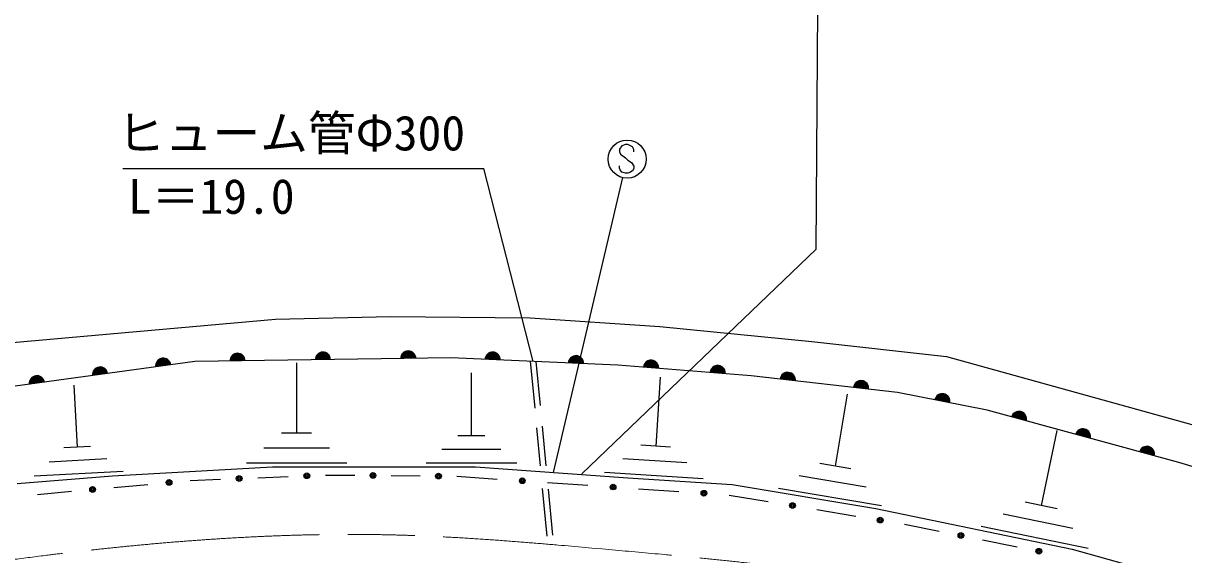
# Model space of a CAD drawing. Units: millimetres, scale not verified. Extents: x 40000 to 680000, y 20000 to 380000.
# Drawn here: x 90067 to 150910, y 303718 to 331607 of the extents above; entities that cross this region are included whole.
import ezdxf
from ezdxf.enums import TextEntityAlignment as Align

# ---------------------------------------------------------------- set-up
doc = ezdxf.new("R2010")
doc.units = ezdxf.units.MM
doc.header["$LTSCALE"] = 1000
doc.linetypes.add('CHAIN', pattern=[18.5, 12, -1.5, 3.5, -1.5])
for name, color, linetype, lineweight in [('M-BGD', 7, 'Continuous', 25), ('M-BMK', 2, 'CHAIN', 13), ('M-STR-STR3', 7, 'Continuous', 25), ('M-STR-STRC', 7, 'Continuous', 25)]:
    doc.layers.add(name, color=color, linetype=linetype, lineweight=lineweight)
doc.styles.add('ＭＳ ゴシック', font='')
doc.styles.get('ＭＳ ゴシック').set_extended_font_data('MS Gothic')

msp = doc.modelspace()

# ---------------------------------------------------------------- linework, layer by layer
at = {"layer": 'M-BGD'}
for p, q in [((121446, 325174), (121322, 324990)), ((121322, 324990), (121324, 324858)), ((121638, 325240), (121446, 325174)), ((121759, 325238), (121638, 325240)), ((122009, 325119), (121759, 325238)), ((122072, 324987), (122009, 325119)), ((122072, 324858), (122072, 324987)), ((121324, 324858), (121388, 324729)), ((121388, 324729), (121643, 324548)), ((121643, 324548), (121772, 324416)), ((121772, 324416), (121951, 324300)), ((121951, 324300), (122078, 324100)), ((121324, 324010), (121322, 324132)), ((121364, 323908), (121324, 324010)), ((121448, 323797), (121364, 323908)), ((121635, 323737), (121448, 323797)), ((121769, 323737), (121635, 323737)), ((121870, 323766), (121769, 323737)), ((122012, 323858), (121870, 323766)), ((122072, 323989), (122012, 323858)), ((122078, 324100), (122072, 323989)), ((121484, 323508), (117847, 308034)), ((78730, 313905), (103293, 316083)), ((103293, 316083), (109329, 316217)), ((109329, 316217), (116646, 316152)), ((116646, 316152), (123440, 315694)), ((123440, 315694), (131410, 314910)), ((131410, 314910), (138465, 314126)), ((112490, 314049), (99063, 313861)), ((121234, 313674), (112490, 314049)), ((138465, 314126), (170868, 305111)), ((99063, 313861), (89132, 312487)), ((104399, 313793), (104399, 310103)), ((116898, 311403), (116663, 313870)), ((117185, 311553), (116966, 313857)), ((128229, 313112), (121234, 313674)), ((113559, 313273), (113559, 309953)), ((123459, 313043), (123229, 309423)), ((135910, 312237), (128229, 313112)), ((92719, 312623), (92899, 309363)), ((133269, 312153), (132639, 308373)), ((140595, 311301), (135910, 312237)), ((150650, 308553), (140595, 311301)), ((117185, 308389), (116996, 310375)), ((117487, 308377), (117289, 310464)), ((105189, 310103), (103609, 310103)), ((114269, 309953), (112849, 309953)), ((144249, 310233), (143439, 306313)), ((93599, 309403), (92199, 309323)), ((106119, 309313), (102689, 309313)), ((115109, 309243), (112019, 309243)), ((123999, 309373), (122449, 309473)), ((94449, 308753), (91429, 308583)), ((107039, 308523), (101769, 308523)), ((115939, 308523), (111189, 308523)), ((124859, 308543), (121499, 308753)), ((133449, 308233), (131829, 308503)), ((161517, 305367), (150650, 308553)), ((89747, 307464), (94749, 307867)), ((95299, 308093), (90649, 307843)), ((94749, 307867), (103143, 308327)), ((103143, 308327), (113780, 308327)), ((105921, 307904), (107448, 307890)), ((109357, 307872), (110884, 307858)), ((113780, 308327), (121772, 307752)), ((125719, 307703), (120539, 308033)), ((94818, 307252), (96600, 307415)), ((98827, 307618), (100403, 307681)), ((102374, 307761), (103950, 307825)), ((112793, 307840), (114909, 307694)), ((117554, 307512), (119671, 307366)), ((121772, 307752), (127234, 307407)), ((127234, 307407), (134766, 306142)), ((134259, 307263), (130749, 307853)), ((90810, 306886), (92591, 307049)), ((117537, 304695), (117299, 307191)), ((117833, 304751), (117602, 307170)), ((122316, 307183), (124432, 307037)), ((127077, 306854), (129120, 306515)), ((135069, 306293), (129659, 307203)), ((131674, 306091), (133717, 305751)), ((134766, 306142), (145057, 304015)), ((144279, 306133), (142599, 306483)), ((145089, 305093), (141449, 305843)), ((136271, 305327), (138088, 304960)), ((145889, 304043), (140289, 305203)), ((140359, 304500), (142176, 304132)), ((145057, 304015), (157419, 300565))]:
    msp.add_line(p, q, dxfattribs=at)
for centre, radius in [((121729, 324477), 1000), ((101389, 307721), 150), ((104936, 307864), 150), ((104936, 307864), 100), ((104936, 307864), 50), ((108403, 307881), 150), ((108403, 307881), 100), ((108403, 307881), 50), ((111838, 307849), 150), ((111838, 307849), 100), ((111838, 307849), 50), ((93705, 307150), 150), ((97713, 307516), 150), ((97713, 307516), 100), ((97713, 307516), 50), ((101389, 307721), 100), ((101389, 307721), 50), ((116232, 307603), 150), ((116232, 307603), 100), ((116232, 307603), 50), ((120993, 307274), 150), ((120993, 307274), 100), ((120993, 307274), 50), ((93705, 307150), 100), ((93705, 307150), 50), ((125755, 306946), 150), ((125755, 306946), 100), ((125755, 306946), 50), ((130397, 306303), 150), ((130397, 306303), 100), ((130397, 306303), 50), ((134994, 305539), 150), ((134994, 305539), 100), ((134994, 305539), 50), ((139224, 304730), 150), ((139224, 304730), 100), ((139224, 304730), 50), ((143312, 303903), 150), ((143312, 303903), 100), ((143312, 303903), 50)]:
    msp.add_circle(centre, radius, dxfattribs=at)
for centre, radius, start, end in [((97408, 313632), 400, 7.8777, 187.8777), ((97408, 313632), 400, 7.8777, 187.8777), ((97408, 313632), 350, 7.8777, 187.8777), ((101301, 313892), 400, 0.79942, 180.79942), ((101301, 313892), 400, 0.79942, 180.79942), ((101301, 313892), 350, 0.79942, 180.79942), ((101301, 313892), 300, 0.79942, 180.79942), ((101301, 313892), 250, 0.79942, 180.79942), ((101301, 313892), 200, 0.79942, 180.79942), ((101301, 313892), 150, 0.79942, 180.79942), ((101301, 313892), 100, 0.79942, 180.79942), ((105776, 313955), 400, 0.79942, 180.79942), ((105776, 313955), 400, 0.79942, 180.79942), ((105776, 313955), 350, 0.79942, 180.79942), ((105776, 313955), 300, 0.79942, 180.79942), ((105776, 313955), 250, 0.79942, 180.79942), ((105776, 313955), 200, 0.79942, 180.79942), ((105776, 313955), 150, 0.79942, 180.79942), ((105776, 313955), 100, 0.79942, 180.79942), ((105776, 313955), 50, 0.79942, 180.79942), ((110252, 314017), 400, 0.79942, 180.79942), ((110252, 314017), 400, 0.79942, 180.79942), ((110252, 314017), 350, 0.79942, 180.79942), ((110252, 314017), 300, 0.79942, 180.79942), ((110252, 314017), 250, 0.79942, 180.79942), ((110252, 314017), 200, 0.79942, 180.79942), ((110252, 314017), 150, 0.79942, 180.79942), ((110252, 314017), 100, 0.79942, 180.79942), ((110252, 314017), 50, 0.79942, 180.79942), ((114676, 313955), 400, 357.54597, 177.54597), ((114676, 313955), 400, 357.54597, 177.54597), ((114676, 313955), 350, 357.54597, 177.54597), ((114676, 313955), 300, 357.54597, 177.54597), ((114676, 313955), 250, 357.54597, 177.54597), ((114676, 313955), 200, 357.54597, 177.54597), ((114676, 313955), 150, 357.54597, 177.54597), ((114676, 313955), 100, 357.54597, 177.54597), ((114676, 313955), 50, 357.54597, 177.54597), ((119048, 313768), 400, 357.54597, 177.54597), ((119048, 313768), 400, 357.54597, 177.54597), ((119048, 313768), 350, 357.54597, 177.54597), ((119048, 313768), 300, 357.54597, 177.54597), ((119048, 313768), 250, 357.54597, 177.54597), ((119048, 313768), 200, 357.54597, 177.54597), ((94098, 313174), 400, 7.8777, 187.8777), ((94098, 313174), 400, 7.8777, 187.8777), ((94098, 313174), 350, 7.8777, 187.8777), ((94098, 313174), 300, 7.8777, 187.8777), ((94098, 313174), 250, 7.8777, 187.8777), ((94098, 313174), 200, 7.8777, 187.8777), ((97408, 313632), 300, 7.8777, 187.8777), ((97408, 313632), 250, 7.8777, 187.8777), ((97408, 313632), 200, 7.8777, 187.8777), ((97408, 313632), 150, 7.8777, 187.8777), ((97408, 313632), 100, 7.8777, 187.8777), ((97408, 313632), 50, 7.8777, 187.8777), ((101301, 313892), 50, 0.79942, 180.79942), ((119048, 313768), 150, 357.54597, 177.54597), ((119048, 313768), 100, 357.54597, 177.54597), ((119048, 313768), 50, 357.54597, 177.54597), ((122983, 313533), 400, 355.40575, 175.40575), ((122983, 313533), 400, 355.40575, 175.40575), ((122983, 313533), 350, 355.40575, 175.40575), ((122983, 313533), 300, 355.40575, 175.40575), ((122983, 313533), 250, 355.40575, 175.40575), ((122983, 313533), 200, 355.40575, 175.40575), ((122983, 313533), 150, 355.40575, 175.40575), ((122983, 313533), 100, 355.40575, 175.40575), ((122983, 313533), 50, 355.40575, 175.40575), ((126480, 313252), 400, 355.40575, 175.40575), ((126480, 313252), 400, 355.40575, 175.40575), ((126480, 313252), 350, 355.40575, 175.40575), ((126480, 313252), 300, 355.40575, 175.40575), ((126480, 313252), 250, 355.40575, 175.40575), ((126480, 313252), 200, 355.40575, 175.40575), ((126480, 313252), 150, 355.40575, 175.40575), ((126480, 313252), 100, 355.40575, 175.40575), ((90787, 312716), 400, 7.8777, 187.8777), ((90787, 312716), 400, 7.8777, 187.8777), ((90787, 312716), 350, 7.8777, 187.8777), ((90787, 312716), 300, 7.8777, 187.8777), ((90787, 312716), 250, 7.8777, 187.8777), ((90787, 312716), 200, 7.8777, 187.8777), ((90787, 312716), 150, 7.8777, 187.8777), ((90787, 312716), 100, 7.8777, 187.8777), ((90787, 312716), 50, 7.8777, 187.8777), ((94098, 313174), 150, 7.8777, 187.8777), ((94098, 313174), 100, 7.8777, 187.8777), ((94098, 313174), 50, 7.8777, 187.8777), ((126480, 313252), 50, 355.40575, 175.40575), ((130149, 312893), 400, 353.50647, 173.50647), ((130149, 312893), 400, 353.50647, 173.50647), ((130149, 312893), 350, 353.50647, 173.50647), ((130149, 312893), 300, 353.50647, 173.50647), ((130149, 312893), 250, 353.50647, 173.50647), ((130149, 312893), 200, 353.50647, 173.50647), ((130149, 312893), 150, 353.50647, 173.50647), ((130149, 312893), 100, 353.50647, 173.50647), ((130149, 312893), 50, 353.50647, 173.50647), ((133990, 312456), 400, 353.50647, 173.50647), ((133990, 312456), 400, 353.50647, 173.50647), ((133990, 312456), 350, 353.50647, 173.50647), ((133990, 312456), 300, 353.50647, 173.50647), ((133990, 312456), 250, 353.50647, 173.50647), ((133990, 312456), 200, 353.50647, 173.50647), ((133990, 312456), 150, 353.50647, 173.50647), ((133990, 312456), 100, 353.50647, 173.50647), ((133990, 312456), 50, 353.50647, 173.50647), ((138253, 311769), 400, 348.69007, 168.69007), ((138253, 311769), 400, 348.69007, 168.69007), ((138253, 311769), 350, 348.69007, 168.69007), ((138253, 311769), 300, 348.69007, 168.69007), ((138253, 311769), 250, 348.69007, 168.69007), ((138253, 311769), 200, 348.69007, 168.69007), ((138253, 311769), 150, 348.69007, 168.69007), ((138253, 311769), 100, 348.69007, 168.69007), ((138253, 311769), 50, 348.69007, 168.69007), ((142270, 310843), 400, 344.71477, 164.71477), ((142270, 310843), 400, 344.71477, 164.71477), ((142270, 310843), 350, 344.71477, 164.71477), ((142270, 310843), 300, 344.71477, 164.71477), ((142270, 310843), 250, 344.71477, 164.71477), ((142270, 310843), 200, 344.71477, 164.71477), ((142270, 310843), 150, 344.71477, 164.71477), ((142270, 310843), 100, 344.71477, 164.71477), ((142270, 310843), 50, 344.71477, 164.71477), ((145622, 309927), 400, 344.71477, 164.71477), ((145622, 309927), 400, 344.71477, 164.71477), ((145622, 309927), 350, 344.71477, 164.71477), ((145622, 309927), 300, 344.71477, 164.71477), ((145622, 309927), 250, 344.71477, 164.71477), ((145622, 309927), 200, 344.71477, 164.71477), ((145622, 309927), 150, 344.71477, 164.71477), ((145622, 309927), 100, 344.71477, 164.71477), ((145622, 309927), 50, 344.71477, 164.71477), ((148974, 309011), 400, 344.71477, 164.71477), ((148974, 309011), 400, 344.71477, 164.71477), ((148974, 309011), 350, 344.71477, 164.71477), ((148974, 309011), 300, 344.71477, 164.71477), ((148974, 309011), 250, 344.71477, 164.71477), ((148974, 309011), 200, 344.71477, 164.71477), ((148974, 309011), 150, 344.71477, 164.71477), ((148974, 309011), 100, 344.71477, 164.71477), ((148974, 309011), 50, 344.71477, 164.71477)]:
    msp.add_arc(centre, radius, start, end, dxfattribs=at)
at = {"layer": 'M-BMK'}
msp.add_open_spline([(75340, 301167), (78200, 301679), (81060, 302190), (83929, 302648), (86358, 303035), (88794, 303384), (91236, 303686), (94125, 304044), (97022, 304337), (99927, 304532), (103076, 304743), (106235, 304839), (109387, 304763), (113188, 304672), (116979, 304331), (120771, 303994), (124445, 303667), (128119, 303343), (131762, 302804), (134456, 302406), (137132, 301891), (139809, 301376)], degree=3, knots=[0, 0, 0, 0, 1, 1, 1, 2, 2, 2, 3, 3, 3, 4, 4, 4, 5, 5, 5, 6, 6, 6, 7, 7, 7, 7], dxfattribs=at)
at = {"layer": 'M-STR-STR3'}
for p in [(95281, 323984), (116795, 313864)]:
    msp.add_line(p, (114220, 323984), dxfattribs=at)
at = {"layer": 'M-STR-STRC'}
for q in [(131718, 332397), (119357, 307964)]:
    msp.add_line((131638, 319756), q, dxfattribs=at)

# ---------------------------------------------------------------- texts
at = {"layer": 'M-STR-STR3', "style": 'ＭＳ ゴシック'}
for s, p in [('ヒューム管Φ300', (94990, 326764)), ('L＝19.0', (95559, 323440))]:
    msp.add_text(s, height=1833, dxfattribs=at).set_placement(p, align=Align.TOP_LEFT)

doc.saveas('drawing.dxf')
